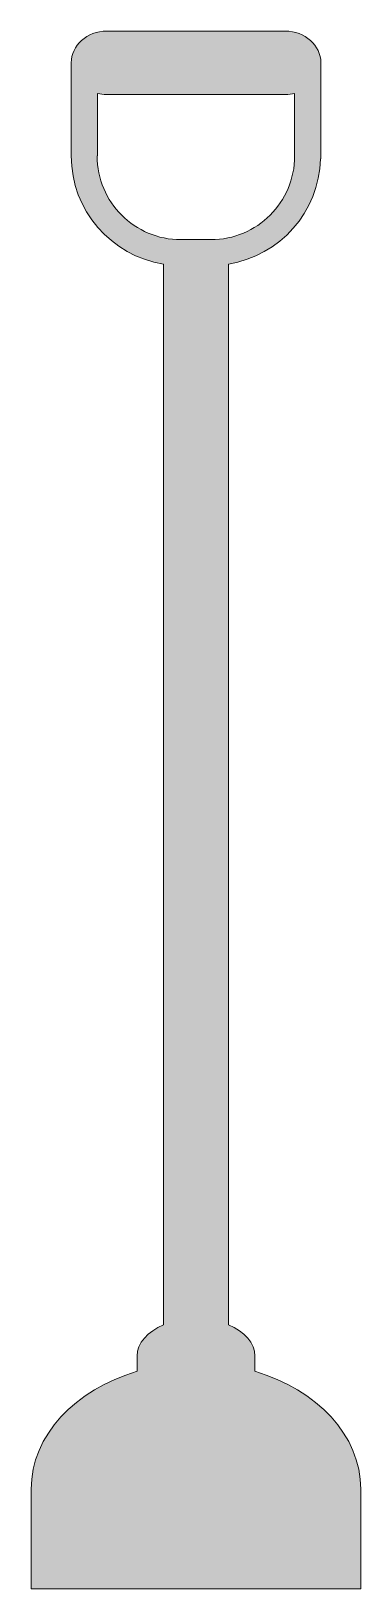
# Model space of a CAD drawing. Header units: inches. Extents: x 0 to 21, y 0 to 102.
import ezdxf

# ---------------------------------------------------------------- set-up
doc = ezdxf.new("R2010")
doc.units = ezdxf.units.IN
doc.header["$MEASUREMENT"] = 0
doc.layers.add('Layer 1', color=7, linetype='Continuous')

msp = doc.modelspace()

# ---------------------------------------------------------------- hatches: boundary and pattern name
at = {"layer": 'Layer 1', "true_color": 0xe07826}
h = msp.add_hatch(color=32, dxfattribs=at)
h.dxf.hatch_style = 2
edge = h.paths.add_edge_path()
edge.add_spline(control_points=[(14.58, 14.19), (14.58, 14.19), (14.58, 15.18), (14.58, 15.18), (14.58, 16.03), (13.9, 16.78), (12.86, 17.22), (12.86, 17.22), (12.86, 86.41), (12.86, 86.41), (16.2, 86.95), (18.76, 89.8), (18.85, 93.27), (18.85, 93.27), (18.88, 93.27), (18.88, 93.27), (18.88, 93.27), (18.88, 99.44), (18.88, 99.53), (18.88, 100.67), (17.84, 101.6), (16.56, 101.6), (16.56, 101.6), (4.92, 101.6), (4.92, 101.6), (3.64, 101.6), (2.61, 100.67), (2.61, 99.53), (2.61, 99.53), (2.61, 99.45), (2.61, 99.45), (2.61, 99.45), (2.61, 99.45), (2.61, 99.45), (2.61, 99.45), (2.61, 93.46), (2.61, 93.46), (2.61, 89.9), (5.22, 86.95), (8.63, 86.41), (8.63, 86.41), (8.63, 17.22), (8.63, 17.22), (7.59, 16.78), (6.9, 16.03), (6.9, 15.18), (6.9, 15.18), (6.9, 14.19), (6.9, 14.19), (2.87, 13), (0, 10.01), (0, 6.51), (0, 6.51), (0, 0), (0, 0), (0, 0), (21.48, 0), (21.48, 0), (21.48, 0), (21.48, 6.51), (21.48, 6.51), (21.48, 10.01), (18.62, 13), (14.58, 14.19)], knot_values=[0, 0, 0, 0, 1, 1, 1, 2, 2, 2, 3, 3, 3, 4, 4, 4, 5, 5, 5, 6, 6, 6, 7, 7, 7, 8, 8, 8, 9, 9, 9, 10, 10, 10, 11, 11, 11, 12, 12, 12, 13, 13, 13, 14, 14, 14, 15, 15, 15, 16, 16, 16, 17, 17, 17, 18, 18, 18, 19, 19, 19, 20, 20, 20, 21, 21, 21, 21], degree=3, periodic=1)
edge = h.paths.add_edge_path()
edge.add_spline(control_points=[(4.3, 93.46), (4.3, 93.46), (4.32, 93.46), (4.32, 93.46), (4.32, 93.46), (4.32, 97.53), (4.32, 97.53), (4.51, 97.49), (4.71, 97.46), (4.92, 97.46), (4.92, 97.46), (16.56, 97.46), (16.56, 97.46), (16.77, 97.46), (16.98, 97.49), (17.17, 97.53), (17.17, 97.53), (17.17, 93.46), (17.17, 93.46), (17.17, 91.95), (16.56, 90.59), (15.57, 89.6), (14.58, 88.61), (13.22, 88), (11.71, 88), (11.71, 88), (9.76, 88), (9.76, 88), (8.25, 88), (6.89, 88.61), (5.9, 89.6), (4.91, 90.59), (4.3, 91.95), (4.3, 93.46)], knot_values=[0, 0, 0, 0, 1, 1, 1, 2, 2, 2, 3, 3, 3, 4, 4, 4, 5, 5, 5, 6, 6, 6, 7, 7, 7, 8, 8, 8, 9, 9, 9, 10, 10, 10, 11, 11, 11, 11], degree=3, periodic=1)

# ---------------------------------------------------------------- linework, layer by layer
at = {"layer": 'Layer 1', "lineweight": 0}
for points, knots in [([(14.58, 14.19), (14.58, 14.19), (14.58, 15.18), (14.58, 15.18), (14.58, 16.03), (13.9, 16.78), (12.86, 17.22), (12.86, 17.22), (12.86, 86.41), (12.86, 86.41), (16.2, 86.95), (18.76, 89.8), (18.85, 93.27), (18.85, 93.27), (18.88, 93.27), (18.88, 93.27), (18.88, 93.27), (18.88, 99.44), (18.88, 99.53), (18.88, 100.67), (17.84, 101.6), (16.56, 101.6), (16.56, 101.6), (4.92, 101.6), (4.92, 101.6), (3.64, 101.6), (2.61, 100.67), (2.61, 99.53), (2.61, 99.53), (2.61, 99.45), (2.61, 99.45), (2.61, 99.45), (2.61, 99.45), (2.61, 99.45), (2.61, 99.45), (2.61, 93.46), (2.61, 93.46), (2.61, 89.9), (5.22, 86.95), (8.63, 86.41), (8.63, 86.41), (8.63, 17.22), (8.63, 17.22), (7.59, 16.78), (6.9, 16.03), (6.9, 15.18), (6.9, 15.18), (6.9, 14.19), (6.9, 14.19), (2.87, 13), (0, 10.01), (0, 6.51), (0, 6.51), (0, 0), (0, 0), (0, 0), (21.48, 0), (21.48, 0), (21.48, 0), (21.48, 6.51), (21.48, 6.51), (21.48, 10.01), (18.62, 13), (14.58, 14.19)], [0, 0, 0, 0, 1, 1, 1, 2, 2, 2, 3, 3, 3, 4, 4, 4, 5, 5, 5, 6, 6, 6, 7, 7, 7, 8, 8, 8, 9, 9, 9, 10, 10, 10, 11, 11, 11, 12, 12, 12, 13, 13, 13, 14, 14, 14, 15, 15, 15, 16, 16, 16, 17, 17, 17, 18, 18, 18, 19, 19, 19, 20, 20, 20, 21, 21, 21, 21]), ([(4.3, 93.46), (4.3, 93.46), (4.32, 93.46), (4.32, 93.46), (4.32, 93.46), (4.32, 97.53), (4.32, 97.53), (4.51, 97.49), (4.71, 97.46), (4.92, 97.46), (4.92, 97.46), (16.56, 97.46), (16.56, 97.46), (16.77, 97.46), (16.98, 97.49), (17.17, 97.53), (17.17, 97.53), (17.17, 93.46), (17.17, 93.46), (17.17, 91.95), (16.56, 90.59), (15.57, 89.6), (14.58, 88.61), (13.22, 88), (11.71, 88), (11.71, 88), (9.76, 88), (9.76, 88), (8.25, 88), (6.89, 88.61), (5.9, 89.6), (4.91, 90.59), (4.3, 91.95), (4.3, 93.46)], [0, 0, 0, 0, 1, 1, 1, 2, 2, 2, 3, 3, 3, 4, 4, 4, 5, 5, 5, 6, 6, 6, 7, 7, 7, 8, 8, 8, 9, 9, 9, 10, 10, 10, 11, 11, 11, 11])]:
    msp.add_open_spline(points, degree=3, knots=knots, dxfattribs=at)

doc.saveas('drawing.dxf')
